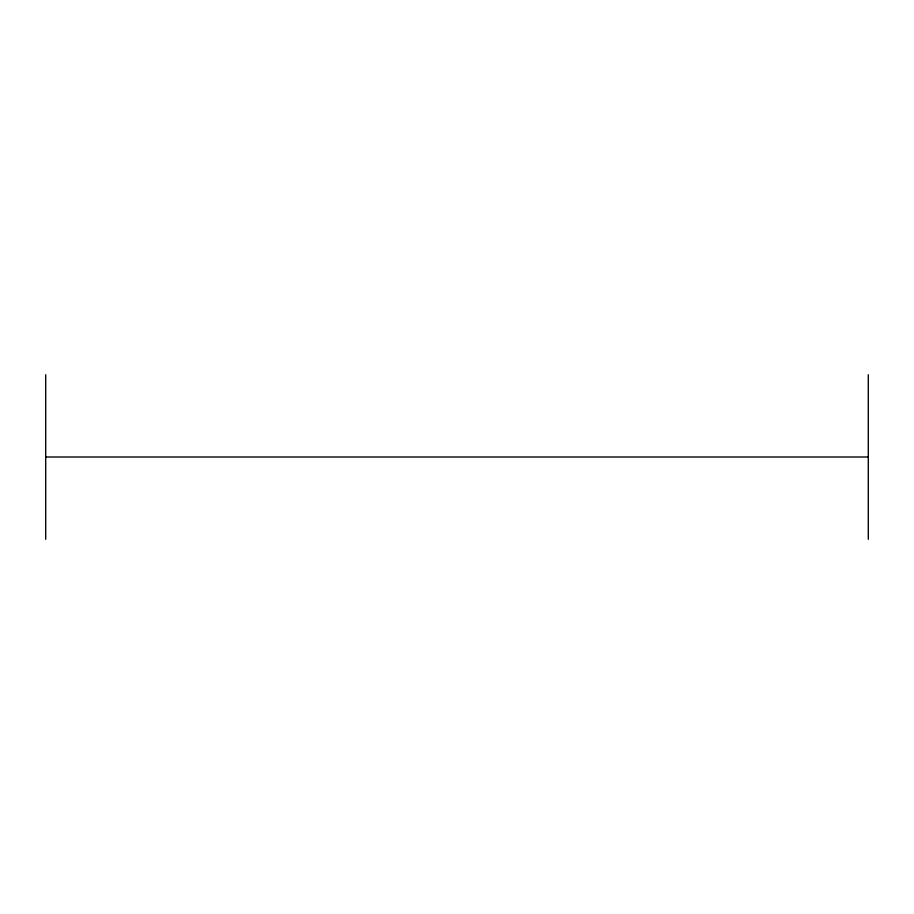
<?xml version="1.0" encoding="UTF-8"?>
<svg xmlns="http://www.w3.org/2000/svg" width="914" height="914" viewBox="0 0 914 914"><rect width="100%" height="100%" fill="white"/><g stroke="black" fill="none" stroke-linecap="round" stroke-linejoin="round"><path stroke-width="1.37" d="M45.7 457L868.3 457M868.3 374.74L868.3 539.26M45.7 374.74L45.7 539.26"/></g></svg>
